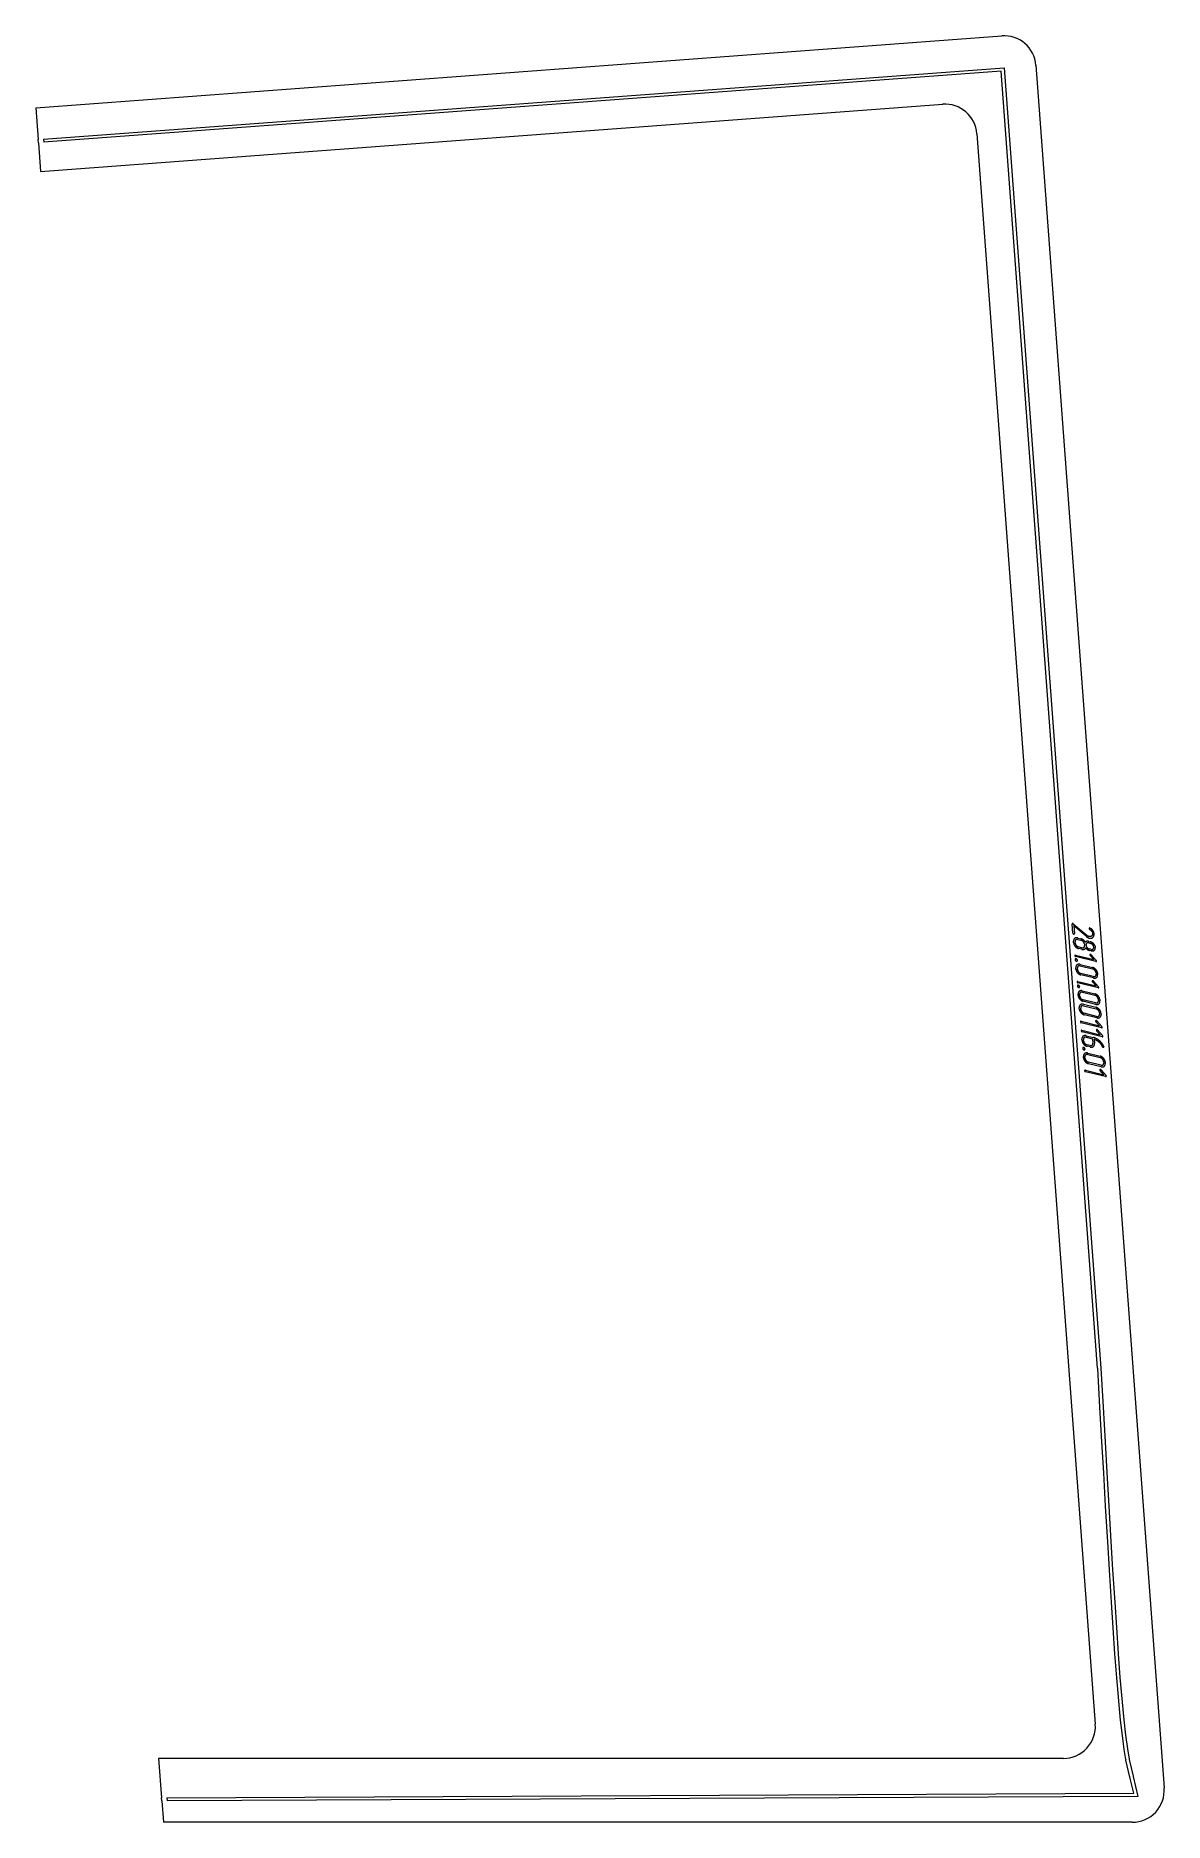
# Model space of a CAD drawing. Header units: millimetres. Extents: x -120 to 939, y 0 to 1677.
import ezdxf

# ---------------------------------------------------------------- set-up
doc = ezdxf.new("R2010")
doc.units = ezdxf.units.MM
doc.linetypes.add('K5LT_BASIC', pattern=[0])
doc.layers.add('Engraving', color=7, linetype='Continuous')

msp = doc.modelspace()

# ---------------------------------------------------------------- linework, layer by layer
at = {"color": 143, "linetype": 'K5LT_BASIC', "lineweight": 15, "true_color": 0x33acca}
for p, q in [((-119.8, 1609.8), (786.8, 1677.3)), ((818.9, 1649.6), (939.3, 32.2)), ((-115.3, 1550), (731.4, 1613)), ((-119.8, 1609.8), (-117.5, 1579.9)), ((-117.3, 1576.9), (-117.5, 1579.9)), ((-117.3, 1576.9), (-115.3, 1550)), ((763.5, 1585.3), (874.6, 92.2)), ((844.7, 60), (-4.5, 60)), ((-4.5, 60), (-1.7, 23)), ((-1.5, 20), (-1.7, 23)), ((-1.5, 20), (0, 0)), ((909.3, 0), (0, 0))]:
    msp.add_line(p, q, dxfattribs=at)
for centre, start, end in [((789, 1647.3), 4.2548, 94.2548), ((733.6, 1583.1), 4.2548, 94.2548), ((844.7, 90), 270, 4.2548), ((909.3, 30), 270, 4.2548)]:
    msp.add_arc(centre, 30, start, end, dxfattribs=at)
at = {"layer": 'Engraving', "color": 143, "linetype": 'K5LT_BASIC', "lineweight": 15, "true_color": 0x33acca}
for p, q in [((-112.6, 1580.3), (789, 1647.3)), ((786.2, 1644.1), (-112.3, 1577.3)), ((876.8, 426.2), (786.2, 1644.1)), ((789, 1647.3), (879.8, 426.4)), ((-112.6, 1580.3), (-112.3, 1577.3)), ((853.5, 834.8), (852.8, 843.3)), ((853.9, 843.6), (866.7, 832.8)), ((865.9, 831.8), (854.4, 841.6)), ((854.4, 841.6), (855, 834.4)), ((869.4, 839.6), (869.7, 839.5)), ((854.3, 825.7), (854.2, 827.1)), ((855.8, 825.3), (855.6, 826.7)), ((858.2, 830.2), (861.1, 829.5)), ((858.3, 828.8), (861.2, 828.1)), ((864.4, 824.6), (864.5, 823.1)), ((866.7, 832.8), (867.2, 832.4)), ((867.2, 832.4), (867.8, 832)), ((868.4, 827), (869.9, 826.7)), ((868.6, 825.6), (870, 825.2)), ((874.2, 823.1), (874.5, 822.3)), ((874.5, 822.3), (874.6, 821.8)), ((856, 814.2), (873.2, 810)), ((875.1, 808.1), (856.1, 812.8)), ((861.8, 821), (858.9, 821.8)), ((862, 819.6), (859, 820.3)), ((860.3, 805.5), (872, 802.6)), ((870.5, 819.6), (869, 819.9)), ((870.7, 818.2), (869.2, 818.5)), ((873.2, 810), (869.8, 813.8)), ((871.1, 818), (870.7, 818.2)), ((870.7, 814.5), (875.5, 809.2)), ((871.6, 818), (871.1, 818)), ((872.3, 818), (871.6, 818)), ((874.6, 821.8), (874.6, 821.3)), ((856.4, 800.9), (856.3, 802.3)), ((857.9, 800.5), (857.8, 801.9)), ((858.1, 789.5), (875.3, 785.2)), ((860.4, 804), (872.1, 801.2)), ((872.7, 794.1), (861, 797)), ((872.8, 792.7), (861.2, 795.5)), ((875.3, 785.2), (871.9, 789)), ((872.9, 789.8), (877.6, 784.4)), ((875.3, 797.6), (875.4, 796.2)), ((876.7, 797.3), (876.8, 795.8)), ((877.2, 783.4), (858.2, 788)), ((858.6, 776.1), (858.4, 777.5)), ((860, 775.7), (859.9, 777.2)), ((862.4, 780.7), (874.1, 777.8)), ((862.6, 779.3), (874.2, 776.4)), ((874.8, 769.3), (863.2, 772.2)), ((877.4, 772.8), (877.5, 771.4)), ((878.8, 772.5), (879, 771.1)), ((859.6, 763.4), (859.5, 764.9)), ((861.1, 763.1), (861, 764.5)), ((875, 767.9), (863.3, 770.8)), ((863.5, 768), (875.2, 765.2)), ((863.7, 766.6), (875.3, 763.7)), ((875.9, 756.6), (864.3, 759.5)), ((876, 755.2), (864.4, 758.1)), ((878.5, 760.2), (878.6, 758.8)), ((879.9, 759.8), (880, 758.4)), ((861.3, 752), (878.5, 747.8)), ((880.4, 745.9), (861.5, 750.6)), ((862.1, 743.6), (879.3, 739.3)), ((881.1, 737.5), (862.2, 742.2)), ((866.1, 738.5), (872.5, 736.9)), ((878.5, 747.8), (875.1, 751.6)), ((879.3, 739.3), (875.9, 743.2)), ((876.1, 752.3), (880.8, 747)), ((876.8, 743.9), (881.5, 738.6)), ((862.2, 733.9), (862.1, 735.3)), ((863.6, 733.6), (863.5, 735)), ((866.2, 737.1), (872, 735.7)), ((869.7, 729.3), (866.8, 730)), ((869.8, 727.9), (866.9, 728.6)), ((867.5, 722.2), (879.1, 719.3)), ((872, 735.7), (872.4, 731.4)), ((873.5, 735.3), (873.8, 731.1)), ((880.9, 728.9), (880.6, 729.6)), ((881.1, 728.6), (880.9, 728.9)), ((881.2, 728.3), (881.1, 728.6)), ((882.6, 728.4), (882.7, 728.1)), ((863.6, 717.6), (863.5, 719)), ((865, 717.2), (864.9, 718.6)), ((865.3, 706.2), (882.5, 701.9)), ((884.3, 700.1), (865.4, 704.7)), ((867.6, 720.7), (879.2, 717.9)), ((879.9, 710.8), (868.2, 713.7)), ((880, 709.4), (868.3, 712.2)), ((882.5, 701.9), (879.1, 705.7)), ((880, 706.5), (884.7, 701.1)), ((882.4, 714.3), (882.5, 712.9)), ((883.9, 714), (884, 712.5)), ((879, 389.6), (876.9, 426.1)), ((879.9, 426.3), (882, 389.8)), ((880.9, 357.1), (879, 389.6)), ((882, 389.7), (883.9, 357.2)), ((882.5, 328.1), (880.9, 357.1)), ((883.9, 357.2), (885.5, 328.3)), ((884.3, 296.7), (882.5, 328.1)), ((885.5, 328.3), (887.3, 296.8)), ((886.3, 263.4), (884.3, 296.7)), ((887.3, 296.8), (889.3, 263.6)), ((887.9, 236.9), (886.3, 263.4)), ((889.3, 263.6), (890.9, 237.1)), ((889.8, 206.5), (887.9, 236.8)), ((890.9, 237), (892.8, 206.7)), ((891.4, 182.6), (889.8, 206.5)), ((892.8, 206.7), (894.4, 182.8)), ((893.1, 158.1), (891.4, 182.6)), ((894.4, 182.8), (896.1, 158.3)), ((894.8, 135.5), (893.1, 158)), ((896.1, 158.2), (897.8, 135.8)), ((898.4, 95.9), (894.8, 135.5)), ((897.8, 135.8), (901.4, 96.2)), ((900, 81.5), (898.4, 95.9)), ((901.4, 96.2), (903, 81.8)), ((901.7, 68.4), (900, 81.5)), ((903.3, 58.8), (901.7, 68.4)), ((903, 81.8), (904.7, 68.8)), ((904.7, 68.8), (906.3, 59.3)), ((907.1, 42.5), (903.4, 58.2)), ((906.4, 58.9), (910.1, 43.2)), ((910.8, 27.2), (907.1, 42.4)), ((910.1, 43.1), (914.6, 24.2)), ((3.3, 23), (910.8, 27.2)), ((3.3, 23), (3.5, 20)), ((914.6, 24.2), (3.5, 20))]:
    msp.add_line(p, q, dxfattribs=at)
for centre, radius, start, end in [((866.9, 425.5), 10, 3.3978, 4.2548), ((866.9, 425.5), 13, 3.3978, 4.2548), ((869, 389), 10, 3.2868, 3.3978), ((869, 389), 13, 3.2868, 3.3978), ((892.5, 328.7), 10, 183.2546, 183.2872), ((892.5, 328.7), 7, 183.2546, 183.2872), ((894.3, 297.2), 10, 183.2872, 183.359), ((894.3, 297.2), 7, 183.2872, 183.359), ((896.3, 264), 10, 183.359, 183.4218), ((896.3, 264), 7, 183.359, 183.4218), ((897.9, 237.5), 10, 183.4218, 183.5989), ((897.9, 237.5), 7, 183.4218, 183.5989), ((899.8, 207.1), 10, 183.5989, 183.7563), ((899.8, 207.1), 7, 183.5989, 183.7563), ((903.1, 158.8), 10, 184.0277, 184.3728), ((903.1, 158.8), 7, 184.0279, 184.3728), ((913.2, 60.5), 10, 189.5458, 193.2113), ((913.2, 60.5), 7, 189.5458, 193.2113), ((916.9, 44.8), 10, 193.2113, 193.4525), ((916.9, 44.8), 7, 193.2113, 193.4525)]:
    msp.add_arc(centre, radius, start, end, dxfattribs=at)
for points in [[(853, 843.7), (852.8, 843.5), (852.8, 843.3)], [(853.5, 843.8), (853.2, 843.8), (853, 843.7)], [(853.9, 843.6), (853.7, 843.7), (853.5, 843.8)], [(868.9, 839.5), (868.8, 839.4), (868.8, 839.1)], [(868.8, 839.1), (868.9, 838.8), (869, 838.6)], [(869.4, 839.6), (869.1, 839.7), (868.9, 839.5)], [(872.5, 837), (871.5, 838.5), (869.7, 839.5)], [(853.5, 834.8), (853.5, 834.5), (853.8, 834.2)], [(853.8, 834.2), (854, 834), (854.3, 833.9)], [(855.2, 829.7), (854, 828.7), (854.2, 827.1)], [(854.3, 833.9), (854.6, 833.8), (854.8, 834)], [(854.3, 825.7), (854.5, 823.9), (855.8, 822.3)], [(854.8, 834), (855, 834.2), (855, 834.4)], [(858.2, 830.2), (856.4, 830.7), (855.2, 829.7)], [(856.3, 828.5), (855.5, 827.8), (855.6, 826.7)], [(855.8, 825.3), (855.9, 824.1), (856.8, 823.1)], [(855.8, 822.3), (857.2, 820.8), (859, 820.3)], [(858.3, 828.8), (857.1, 829.1), (856.3, 828.5)], [(856.8, 823.1), (857.7, 822.1), (858.9, 821.8)], [(863.3, 828.4), (862.2, 829.2), (861.1, 829.5)], [(863.4, 826.8), (862.4, 827.8), (861.2, 828.1)], [(865.2, 826.3), (864.4, 827.6), (863.3, 828.4)], [(864.4, 824.6), (864.3, 825.7), (863.4, 826.8)], [(863.8, 821.3), (864.6, 821.9), (864.5, 823.1)], [(866.6, 827.1), (865.7, 826.9), (865.2, 826.3)], [(865.9, 831.8), (866.9, 831.1), (867.6, 830.7)], [(866.6, 825.3), (865.8, 824.7), (865.9, 823.5)], [(865.9, 823.5), (866, 822.4), (866.9, 821.3)], [(868.4, 827), (867.4, 827.3), (866.6, 827.1)], [(868.6, 825.6), (867.3, 825.9), (866.6, 825.3)], [(867.6, 830.7), (868.3, 830.3), (869, 830.1)], [(868.9, 831.6), (868.3, 831.7), (867.8, 832)], [(871.3, 832.2), (870.3, 831.2), (868.9, 831.6)], [(869, 838.6), (869.1, 838.4), (869.3, 838.3)], [(869, 830.1), (871.1, 829.6), (872.4, 830.9)], [(869.3, 838.3), (870.7, 837.4), (871.4, 836.5)], [(873.1, 824.7), (871.6, 826.2), (869.9, 826.7)], [(872.2, 823.9), (871.3, 824.9), (870, 825.2)], [(871.9, 833.2), (871.7, 832.5), (871.3, 832.2)], [(871.4, 836.5), (872, 835.5), (872.1, 834.5)], [(872.1, 834.5), (872.1, 833.8), (871.9, 833.2)], [(873.2, 821.7), (873.1, 822.9), (872.2, 823.9)], [(872.4, 830.9), (873.7, 832.2), (873.6, 834.2)], [(873.6, 834.2), (873.4, 835.7), (872.5, 837)], [(874.2, 823.1), (873.8, 823.9), (873.1, 824.7)], [(855.5, 814.2), (855.3, 813.8), (855.3, 813.7)], [(855.3, 813.7), (855.4, 813.4), (855.5, 813.2)], [(856, 814.2), (855.6, 814.3), (855.5, 814.2)], [(855.5, 813.2), (855.8, 812.9), (856.1, 812.8)], [(855.9, 810.6), (855.6, 810.4), (855.7, 809.9)], [(855.7, 809.9), (855.7, 809.4), (856.1, 809)], [(856.7, 810.7), (856.2, 810.8), (855.9, 810.6)], [(856.1, 809), (856.4, 808.6), (856.8, 808.5)], [(857.4, 810.2), (856.9, 810.6), (856.7, 810.7)], [(856.8, 808.5), (857.2, 808.4), (857.6, 808.7)], [(860.3, 805.5), (858.5, 805.9), (857.3, 804.9)], [(857.8, 809.3), (857.8, 809.9), (857.4, 810.2)], [(857.6, 808.7), (857.9, 809), (857.8, 809.3)], [(861.8, 821), (863, 820.7), (863.8, 821.3)], [(862, 819.6), (863.2, 819.3), (864.2, 819.7)], [(864.2, 819.7), (865.2, 820.1), (865.6, 820.9)], [(865.6, 820.9), (866.4, 820), (867.2, 819.4)], [(866.9, 821.3), (867.8, 820.2), (869, 819.9)], [(867.2, 819.4), (868.1, 818.8), (869.2, 818.5)], [(869.7, 814.8), (869.5, 814.6), (869.5, 814.3)], [(869.5, 814.3), (869.6, 814.1), (869.8, 813.8)], [(870.2, 814.9), (869.9, 814.9), (869.7, 814.8)], [(870.7, 814.5), (870.3, 814.8), (870.2, 814.9)], [(870.5, 819.6), (871.7, 819.3), (872.5, 819.9)], [(872.3, 818), (873.1, 818.1), (873.6, 818.6)], [(872.5, 819.9), (873.3, 820.5), (873.2, 821.7)], [(873.6, 818.6), (874.8, 819.6), (874.6, 821.3)], [(875.1, 808.1), (875.4, 808.1), (875.6, 808.2)], [(875.7, 808.7), (875.7, 809), (875.5, 809.2)], [(875.6, 808.2), (875.7, 808.4), (875.7, 808.7)], [(857.3, 804.9), (856.2, 803.9), (856.3, 802.3)], [(856.4, 800.9), (856.6, 799.1), (858, 797.5)], [(857.6, 789.4), (857.4, 789.1), (857.5, 788.9)], [(857.5, 788.9), (857.5, 788.6), (857.7, 788.4)], [(858.1, 789.5), (857.7, 789.6), (857.6, 789.4)], [(857.7, 788.4), (857.9, 788.1), (858.2, 788)], [(858.5, 803.7), (857.7, 803.1), (857.8, 801.9)], [(857.9, 800.5), (858, 799.4), (858.9, 798.3)], [(858, 797.5), (859.4, 796), (861.2, 795.5)], [(860.4, 804), (859.3, 804.3), (858.5, 803.7)], [(858.9, 798.3), (859.8, 797.3), (861, 797)], [(871.8, 790), (871.6, 789.9), (871.7, 789.6)], [(871.7, 789.6), (871.7, 789.3), (871.9, 789)], [(872.3, 790.1), (872, 790.2), (871.8, 790)], [(875.1, 800.6), (873.7, 802.2), (872, 802.6)], [(874.2, 799.8), (873.3, 800.9), (872.1, 801.2)], [(872.9, 789.8), (872.5, 790.1), (872.3, 790.1)], [(872.7, 794.1), (873.9, 793.8), (874.7, 794.4)], [(872.8, 792.7), (874.6, 792.2), (875.8, 793.2)], [(875.3, 797.6), (875.2, 798.8), (874.2, 799.8)], [(874.7, 794.4), (875.5, 795), (875.4, 796.2)], [(876.7, 797.3), (876.6, 799), (875.1, 800.6)], [(875.8, 793.2), (877, 794.1), (876.8, 795.8)], [(858, 785.8), (857.7, 785.6), (857.8, 785.1)], [(857.8, 785.1), (857.8, 784.6), (858.2, 784.2)], [(858.8, 785.9), (858.3, 786), (858, 785.8)], [(858.2, 784.2), (858.6, 783.9), (859, 783.8)], [(859.5, 780.1), (858.3, 779.1), (858.4, 777.5)], [(858.6, 776.1), (858.7, 774.3), (860.1, 772.8)], [(859.5, 785.5), (859, 785.8), (858.8, 785.9)], [(859, 783.8), (859.4, 783.7), (859.7, 783.9)], [(860, 784.6), (859.9, 785.1), (859.5, 785.5)], [(862.4, 780.7), (860.6, 781.1), (859.5, 780.1)], [(859.7, 783.9), (860, 784.2), (860, 784.6)], [(860.6, 778.9), (859.8, 778.3), (859.9, 777.2)], [(860, 775.7), (860.1, 774.6), (861, 773.5)], [(860.1, 772.8), (861.5, 771.2), (863.3, 770.8)], [(862.6, 779.3), (861.4, 779.6), (860.6, 778.9)], [(861, 773.5), (861.9, 772.5), (863.2, 772.2)], [(877.3, 775.8), (875.8, 777.4), (874.1, 777.8)], [(876.4, 775.1), (875.4, 776.1), (874.2, 776.4)], [(877.4, 772.8), (877.3, 774), (876.4, 775.1)], [(877.2, 783.4), (877.5, 783.3), (877.7, 783.5)], [(878.8, 772.5), (878.7, 774.3), (877.3, 775.8)], [(877.8, 783.9), (877.8, 784.2), (877.6, 784.4)], [(877.7, 783.5), (877.9, 783.6), (877.8, 783.9)], [(860.5, 767.5), (859.4, 766.5), (859.5, 764.9)], [(859.6, 763.4), (859.8, 761.7), (861.2, 760.1)], [(863.5, 768), (861.7, 768.5), (860.5, 767.5)], [(861.7, 766.3), (860.9, 765.6), (861, 764.5)], [(861.1, 763.1), (861.2, 761.9), (862.1, 760.9)], [(861.2, 760.1), (862.6, 758.5), (864.4, 758.1)], [(863.7, 766.6), (862.5, 766.9), (861.7, 766.3)], [(862.1, 760.9), (863, 759.8), (864.3, 759.5)], [(874.8, 769.3), (876, 769), (876.8, 769.6)], [(875, 767.9), (876.8, 767.4), (877.9, 768.4)], [(878.4, 763.2), (876.9, 764.7), (875.2, 765.2)], [(877.4, 762.4), (876.5, 763.4), (875.3, 763.7)], [(875.9, 756.6), (877.1, 756.3), (877.9, 757)], [(876, 755.2), (877.9, 754.8), (879, 755.7)], [(876.8, 769.6), (877.6, 770.2), (877.5, 771.4)], [(878.5, 760.2), (878.4, 761.4), (877.4, 762.4)], [(877.9, 768.4), (879.1, 769.3), (879, 771.1)], [(877.9, 757), (878.7, 757.6), (878.6, 758.8)], [(879.9, 759.8), (879.8, 761.6), (878.4, 763.2)], [(879, 755.7), (880.2, 756.7), (880, 758.4)], [(860.8, 752), (860.7, 751.6), (860.7, 751.5)], [(860.7, 751.5), (860.7, 751.2), (860.9, 750.9)], [(861.3, 752), (861, 752.1), (860.8, 752)], [(860.9, 750.9), (861.1, 750.7), (861.5, 750.6)], [(861.5, 743.5), (861.4, 743.2), (861.4, 743.1)], [(861.4, 743.1), (861.4, 742.8), (861.6, 742.5)], [(862.1, 743.6), (861.7, 743.7), (861.5, 743.5)], [(861.6, 742.5), (861.8, 742.3), (862.2, 742.2)], [(866.1, 738.5), (864.2, 739), (863.1, 738)], [(875.1, 752.6), (874.9, 752.4), (874.9, 752.1)], [(874.9, 752.1), (874.9, 751.9), (875.1, 751.6)], [(875.6, 752.7), (875.3, 752.7), (875.1, 752.6)], [(876.1, 752.3), (875.7, 752.6), (875.6, 752.7)], [(875.8, 744.1), (875.6, 744), (875.6, 743.7)], [(875.6, 743.7), (875.6, 743.4), (875.9, 743.2)], [(876.3, 744.2), (876, 744.3), (875.8, 744.1)], [(876.8, 743.9), (876.4, 744.2), (876.3, 744.2)], [(880.4, 745.9), (880.7, 745.9), (880.9, 746)], [(881.1, 746.5), (881, 746.8), (880.8, 747)], [(880.9, 746), (881.1, 746.2), (881.1, 746.5)], [(881.8, 738), (881.8, 738.3), (881.5, 738.6)], [(881.6, 737.6), (881.8, 737.8), (881.8, 738)], [(863.1, 738), (861.9, 737), (862.1, 735.3)], [(862.2, 733.9), (862.3, 732.2), (863.7, 730.6)], [(863, 727.3), (862.8, 727.1), (862.8, 726.6)], [(862.8, 726.6), (862.8, 726.1), (863.2, 725.7)], [(863.8, 727.4), (863.4, 727.5), (863, 727.3)], [(863.2, 725.7), (863.6, 725.3), (864, 725.2)], [(864.5, 721.6), (863.3, 720.6), (863.5, 719)], [(864.2, 736.7), (863.4, 736.1), (863.5, 735)], [(863.6, 733.6), (863.7, 732.4), (864.7, 731.3)], [(863.7, 730.6), (865.1, 729), (866.9, 728.6)], [(864.5, 726.9), (864.1, 727.3), (863.8, 727.4)], [(864, 725.2), (864.4, 725.1), (864.7, 725.4)], [(866.2, 737.1), (865, 737.4), (864.2, 736.7)], [(865, 726), (864.9, 726.6), (864.5, 726.9)], [(867.5, 722.2), (865.6, 722.6), (864.5, 721.6)], [(864.7, 731.3), (865.6, 730.3), (866.8, 730)], [(864.7, 725.4), (865, 725.7), (865, 726)], [(869.7, 729.3), (870.9, 729), (871.7, 729.6)], [(869.8, 727.9), (871.7, 727.4), (872.8, 728.3)], [(871.7, 729.6), (872.5, 730.2), (872.4, 731.4)], [(878.2, 734), (875.6, 736.2), (872.5, 736.9)], [(872.8, 728.3), (874, 729.3), (873.8, 731.1)], [(873.5, 735.3), (874.4, 735.1), (875.5, 734.4)], [(875.5, 734.4), (876.7, 733.8), (877.6, 733)], [(877.6, 733), (878.9, 731.9), (879.7, 730.8)], [(882.6, 728.4), (881.1, 731.7), (878.2, 734)], [(879.7, 730.8), (880.2, 730.2), (880.6, 729.6)], [(881.1, 737.5), (881.4, 737.4), (881.6, 737.6)], [(881.2, 728.3), (881.4, 728), (881.6, 727.8)], [(881.6, 727.8), (881.7, 727.7), (882, 727.7)], [(882, 727.7), (882.2, 727.6), (882.5, 727.7)], [(882.5, 727.7), (882.7, 727.8), (882.7, 728.1)], [(863.6, 717.6), (863.7, 715.8), (865.1, 714.2)], [(864.7, 706.1), (864.6, 705.8), (864.6, 705.6)], [(864.6, 705.6), (864.6, 705.3), (864.8, 705.1)], [(865.3, 706.2), (864.9, 706.3), (864.7, 706.1)], [(864.8, 705.1), (865, 704.8), (865.4, 704.7)], [(865.6, 720.4), (864.8, 719.8), (864.9, 718.6)], [(865, 717.2), (865.1, 716.1), (866, 715)], [(865.1, 714.2), (866.5, 712.7), (868.3, 712.2)], [(867.6, 720.7), (866.4, 721), (865.6, 720.4)], [(866, 715), (866.9, 714), (868.2, 713.7)], [(879, 706.7), (878.8, 706.6), (878.8, 706.3)], [(878.8, 706.3), (878.8, 706), (879.1, 705.7)], [(879.5, 706.8), (879.2, 706.9), (879, 706.7)], [(882.3, 717.3), (880.9, 718.9), (879.1, 719.3)], [(881.4, 716.5), (880.5, 717.6), (879.2, 717.9)], [(880, 706.5), (879.6, 706.8), (879.5, 706.8)], [(879.9, 710.8), (881, 710.5), (881.8, 711.1)], [(880, 709.4), (881.8, 708.9), (883, 709.9)], [(882.4, 714.3), (882.3, 715.5), (881.4, 716.5)], [(881.8, 711.1), (882.6, 711.7), (882.5, 712.9)], [(883.9, 714), (883.7, 715.7), (882.3, 717.3)], [(883, 709.9), (884.1, 710.8), (884, 712.5)], [(884.3, 700.1), (884.7, 700), (884.8, 700.2)], [(885, 700.6), (885, 700.9), (884.7, 701.1)], [(884.8, 700.2), (885, 700.3), (885, 700.6)]]:
    msp.add_open_spline(points, degree=2, dxfattribs=at)

doc.saveas('drawing.dxf')
